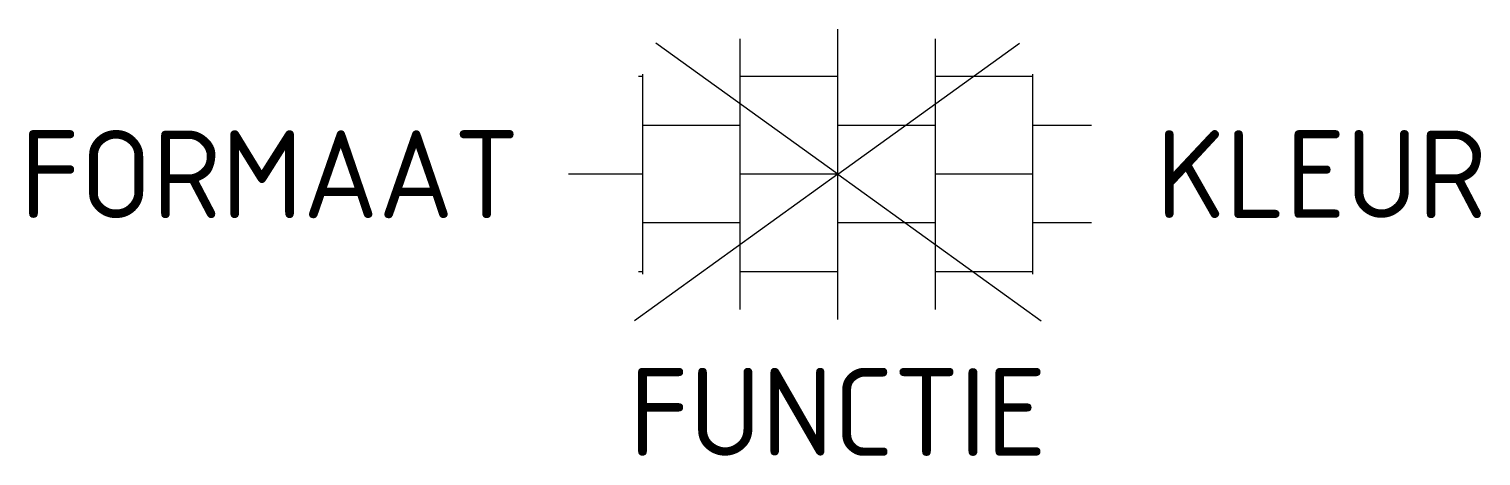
# Model space of a CAD drawing. Extents: x -16.6 to 13.2, y -5.8 to 3.
import ezdxf
from ezdxf.enums import TextEntityAlignment as Align

# ---------------------------------------------------------------- set-up
doc = ezdxf.new("R2010")
doc.units = 0
doc.styles.add('NLCS-ISO', font='NLCS-ISO.ttf')

msp = doc.modelspace()

# ---------------------------------------------------------------- linework, layer by layer
for p, q in [((0, 0), (-3.728, 2.684)), ((-2, -2.773), (-2, 2.773)), ((0, -2.975), (0, 2.975)), ((0, 0), (3.728, 2.684)), ((2, -2.773), (2, 2.773)), ((-4, 2), (-4.09, 2)), ((-4, -2.052), (-4, 2.052)), ((0, 2), (-2, 2)), ((4, 2), (2, 2)), ((4, -2.052), (4, 2.052)), ((-2, 1), (-4, 1)), ((2, 1), (0, 1)), ((5.204, 1), (4, 1)), ((-4, 0), (-5.525, 0)), ((0, 0), (-4.172, -3.003)), ((0, 0), (-2, 0)), ((0, 0), (4.172, -3.003)), ((4, 0), (2, 0)), ((-2, -1), (-4, -1)), ((2, -1), (0, -1)), ((5.204, -1), (4, -1)), ((-4, -2), (-4.09, -2)), ((0, -2), (-2, -2)), ((4, -2), (2, -2))]:
    msp.add_line(p, q)

# ---------------------------------------------------------------- texts
at = {"style": 'NLCS-ISO'}
msp.add_attdef('FORMAAT', text='40x40', height=1.8, dxfattribs=at).set_placement((-6.525, 0), align=Align.MIDDLE_RIGHT)
msp.add_attdef('KLEUR', text='G', height=1.8, dxfattribs=at).set_placement((6.525, 0), align=Align.MIDDLE_LEFT)
at = {"style": 'NLCS-ISO', "flags": 1}
msp.add_attdef('FUNCTIE', text='', height=1.8, dxfattribs=at).set_placement((0, -3.975), align=Align.TOP_CENTER)

doc.saveas('drawing.dxf')
